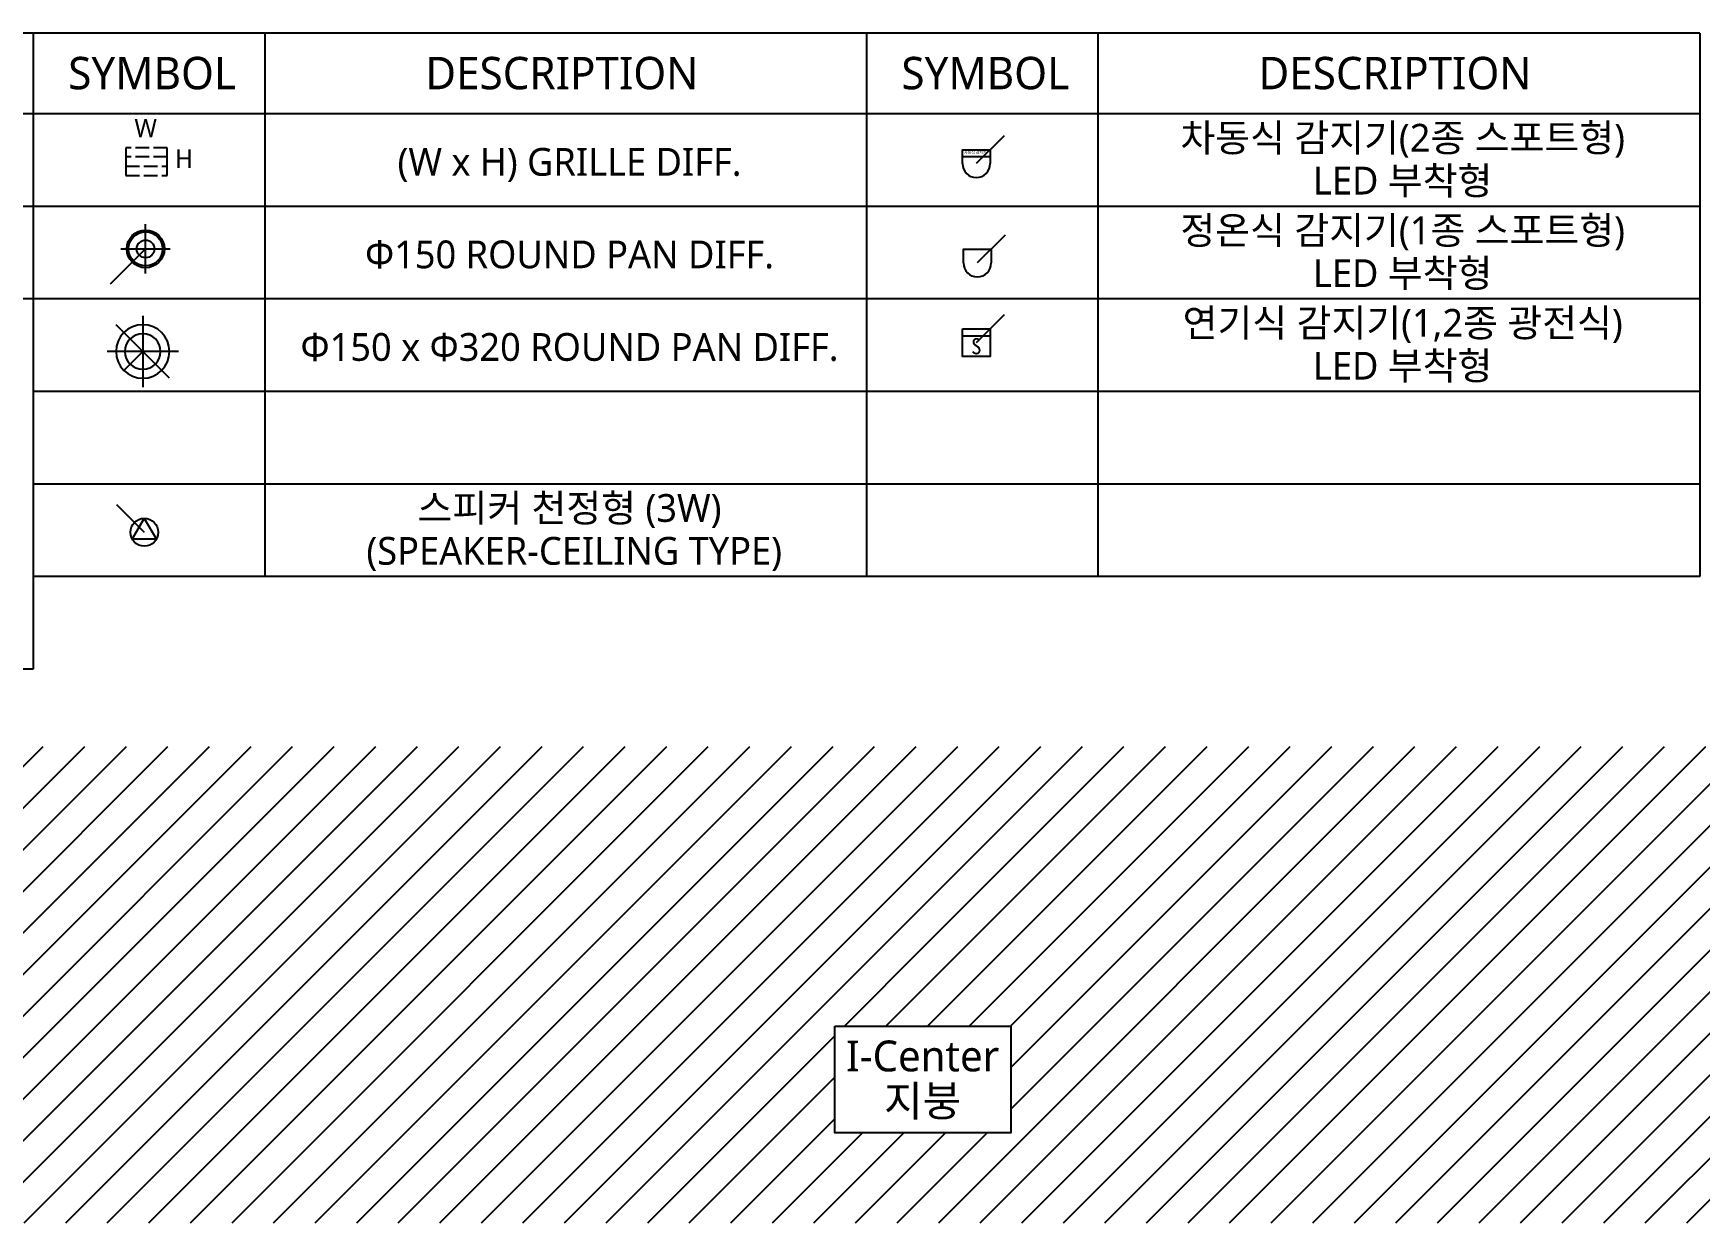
# Model space of a CAD drawing. Header units: millimetres. Extents: x 11242 to 497835, y 4200 to 105100.
# Drawn here: x 383642 to 419642, y 4200 to 29900 of the extents above; entities that cross this region are included whole.
import ezdxf
from ezdxf.enums import TextEntityAlignment as Align

# ---------------------------------------------------------------- set-up
doc = ezdxf.new("R2010")
doc.units = ezdxf.units.MM
doc.header["$LTSCALE"] = 200
doc.linetypes.add('H6', pattern=[6.5, 5, -1.5])
for name, color, linetype in [('# 방송설비', 7, 'Continuous'), ('# 화재탐지설비', 7, 'Continuous'), ('# 환기(RA)', 2, 'Continuous'), ('1 EDF', 7, 'Continuous'), ('1 OA', 4, 'Continuous'), ('CON', 2, 'Continuous'), ('ETC-9', 9, 'Continuous'), ('HAT', 8, 'Continuous'), ('SYM', 6, 'Continuous'), ('SYMBOL', 2, 'Continuous'), ('TEXT', 3, 'Continuous'), ('도어표현', 4, 'Continuous')]:
    doc.layers.add(name, color=color, linetype=linetype)
doc.layers.add('Defpoint', color=137, linetype='Continuous', plot=False)
doc.styles.add('1', font='DotumChe.ttf')
doc.styles.add('맑은고딕', font='malgun.ttf')
doc.styles.add('스타일1', font='malgun.ttf')

# ---------------------------------------------------------------- blocks, each defined once
blk = doc.blocks.new('SA')
at = {"color": 1}
for p, q in [((210, 420), (210, 0)), ((420, 210), (0, 210))]:
    blk.add_line(p, q, dxfattribs=at)
at = {"color": 0}
for radius in [160, 145, 75]:
    blk.add_circle((210, 210), radius, dxfattribs=at)
at = {"layer": 'Defpoint'}
blk.add_line((210, 210), (510, 510), dxfattribs=at)
blk = doc.blocks.new('1ERDF')
at = {"layer": '1 EDF', "color": 1}
for p, q in [((0, 200), (0, -200)), ((-200, 0), (200, 0))]:
    blk.add_line(p, q, dxfattribs=at)
at = {"layer": '1 EDF'}
for p, q in [((-150, -150), (150, 150)), ((106.1, -106.1), (0, 0))]:
    blk.add_line(p, q, dxfattribs=at)
blk.add_circle((0, 0), 150, dxfattribs=at)
at = {"layer": '1 EDF', "color": 6}
blk.add_circle((0, 0), 100, dxfattribs=at)
blk = doc.blocks.new('FF1')
at = {"layer": '# 화재탐지설비'}
blk.add_line((-1.5, 0.75), (1.5, 0.75), dxfattribs=at)
blk.add_lwpolyline([(-1.5, 0), (-1.5, 1.5), (1.5, 1.5), (1.5, 0)], dxfattribs=at)
blk.add_arc((0, 0), 1.5, 180, 0, dxfattribs=at)
at = {"layer": 'Defpoint'}
blk.add_line((3, 3), (0, 0), dxfattribs=at)
at = {"layer": 'Defpoint', "insert": (-1.31, 1.35), "char_height": 0.3, "attachment_point": 1, "style": '맑은고딕'}
blk.add_mtext_dynamic_manual_height_columns('차동식 감지기', width=2.6761, gutter_width=12.5, heights=[0], dxfattribs=at)
blk = doc.blocks.new('G$C58A9B8F0')
at = {"layer": '# 화재탐지설비'}
blk.add_lwpolyline([(-150, 0), (-150, 150), (150, 150), (150, 0)], dxfattribs=at)
blk.add_arc((0, 0), 150, 180, 0, dxfattribs=at)
at = {"layer": 'Defpoint'}
blk.add_line((300, 300), (0, 0), dxfattribs=at)
blk = doc.blocks.new('FF3')
at = {"layer": '# 화재탐지설비'}
blk.add_line((-1.5, 0.75), (1.5, 0.75), dxfattribs=at)
blk.add_lwpolyline([(-1.5, 1.5), (1.5, 1.5), (1.5, -1.5), (-1.5, -1.5), (-1.5, 1.5)], dxfattribs=at)
at = {"layer": 'Defpoint'}
blk.add_line((3, 3), (0, 0), dxfattribs=at)
at = {"layer": 'SYMBOL', "color": 1, "style": '1'}
blk.add_text('S', height=1.75, dxfattribs=at).set_placement((0, -0.375), align=Align.MIDDLE)
blk = doc.blocks.new('TT22')
at = {"layer": '# 방송설비'}
blk.add_lwpolyline([(65, -37.5), (-65, -37.5), (0, 75), (65, -37.5)], close=True, dxfattribs=at)
blk.add_circle((0, 0), 75, dxfattribs=at)
at = {"layer": 'Defpoint'}
blk.add_line((-150, 150), (0, 0), dxfattribs=at)
blk = doc.blocks.new('천장 범례')
at = {"layer": '1 OA', "color": 2, "linetype": 'H6', "ltscale": 0.3}
for points in [[(37995, -1006), (38895, -1006), (38895, -406), (37995, -406), (37995, -1006)], [(37995, -807), (38895, -807), (38895, -605), (37995, -605), (37995, -807)]]:
    blk.add_lwpolyline(points, dxfattribs=at)
at = {"layer": 'CON'}
for p, q in [((36000, 2065), (18000, 2065)), ((36000, 2065), (36000, -11674)), ((54000, 2065), (36000, 2065)), ((54000, 2065), (54000, -9674)), ((72000, 2065), (54000, 2065)), ((72000, 2065), (72000, -9674)), ((36000, 326), (18000, 326)), ((54000, 326), (36000, 326)), ((72000, 326), (54000, 326)), ((54000, -9674), (36000, -9674)), ((72000, -9674), (54000, -9674)), ((36000, -11674), (18000, -11674))]:
    blk.add_line(p, q, dxfattribs=at)
at = {"layer": 'ETC-9'}
for p, q in [((41000, 2065), (41000, -9674)), ((59000, 2065), (59000, -9674)), ((36000, -1674), (18000, -1674)), ((54000, -1674), (36000, -1674)), ((72000, -1674), (54000, -1674)), ((36000, -3674), (18000, -3674)), ((54000, -3674), (36000, -3674)), ((72000, -3674), (54000, -3674)), ((54000, -5674), (36000, -5674)), ((54000, -5674), (36000, -5674)), ((72000, -5674), (54000, -5674)), ((72000, -5674), (54000, -5674)), ((54000, -7674), (36000, -7674)), ((72000, -7674), (54000, -7674))]:
    blk.add_line(p, q, dxfattribs=at)
at = {"layer": '# 화재탐지설비', "ltscale": 1.5}
for name, p, xscale, yscale, zscale in [('FF1', (56372, -749), 200, 200, 200), ('G$C58A9B8F0', (56394, -2896), 2, 2, 2), ('FF3', (56372, -4621), 200, 200, 200)]:
    blk.add_blockref(name, p, dxfattribs=dict(at, xscale=xscale, yscale=yscale, zscale=zscale))
at = {"layer": '# 환기(RA)', "xscale": 2.54, "yscale": 2.54, "zscale": 2.54, "rotation": 180}
blk.add_blockref('SA', (38959, -2060), dxfattribs=at)
at = {"layer": '1 EDF', "xscale": -3.850698729463445, "yscale": 3.850698729463445, "zscale": 3.850698729463445}
blk.add_blockref('1ERDF', (38364, -4810), dxfattribs=at)
at = {"layer": 'SYM', "xscale": 4, "yscale": 4, "zscale": 4}
blk.add_blockref('TT22', (38398, -8716), dxfattribs=at)
at = {"layer": 'TEXT', "style": '스타일1'}
for s, height, p in [('SYMBOL', 700, (38567, 1206)), ('DESCRIPTION', 700, (47417, 1206)), ('SYMBOL', 700, (56567, 1206)), ('DESCRIPTION', 700, (65417, 1206)), ('W', 400, (38428, 14)), ('차동식 감지기(2종 스포트형)', 600, (65584, -191)), ('H', 400, (39254, -644)), ('(W x H) GRILLE DIFF.', 600, (47584, -712)), ('LED 부착형', 600, (65584, -1118)), ('정온식 감지기(1종 스포트형)', 600, (65584, -2191)), ('Φ150 ROUND PAN DIFF.', 600, (47584, -2712)), ('LED 부착형', 600, (65584, -3118)), ('연기식 감지기(1,2종 광전식)', 600, (65584, -4191)), ('Φ150 x Φ320 ROUND PAN DIFF.', 600, (47584, -4712)), ('LED 부착형', 600, (65584, -5118)), ('스피커 천정형 (3W)', 600, (47584, -8191)), (' (SPEAKER-CEILING TYPE)', 600, (47584, -9118))]:
    blk.add_text(s, height=height, dxfattribs=at).set_placement(p, align=Align.MIDDLE_CENTER)

msp = doc.modelspace()

# ---------------------------------------------------------------- hatches: boundary and pattern name
at = {"layer": 'HAT'}
h = msp.add_hatch(dxfattribs=at)
h.set_pattern_fill('ANSI31', color=256, scale=200)
h.set_pattern_definition([(45, (336400, 118800), (-449.0128, 449.0128), [])])
h.paths.add_polyline_path([(449370, 14490), (348330, 14490), (348330, 4200), (449370, 4200)])

# ---------------------------------------------------------------- block references
at = {"layer": '도어표현'}
msp.add_blockref('천장 범례', (347642, 27834.9), dxfattribs=at)

# ---------------------------------------------------------------- next in the draw order: wipeouts: each hides what was drawn before it
msp.add_wipeout([(400955.3, 8449.9), (400955.3, 6138.6), (404757.6, 6138.6), (404757.6, 8449.9)])

# ---------------------------------------------------------------- next in the draw order: linework, layer by layer
msp.add_lwpolyline([(400955.3, 8449.9), (404757.6, 8449.9), (404757.6, 6138.6), (400955.3, 6138.6)], close=True)

# ---------------------------------------------------------------- next in the draw order: texts
at = {"layer": 'TEXT', "style": '스타일1'}
for s, p in [('I-Center', (402855.1, 7802.8)), ('지붕', (402855.1, 6831.9))]:
    msp.add_text(s, height=666.67, dxfattribs=at).set_placement(p, align=Align.MIDDLE_CENTER)

doc.saveas('drawing.dxf')
